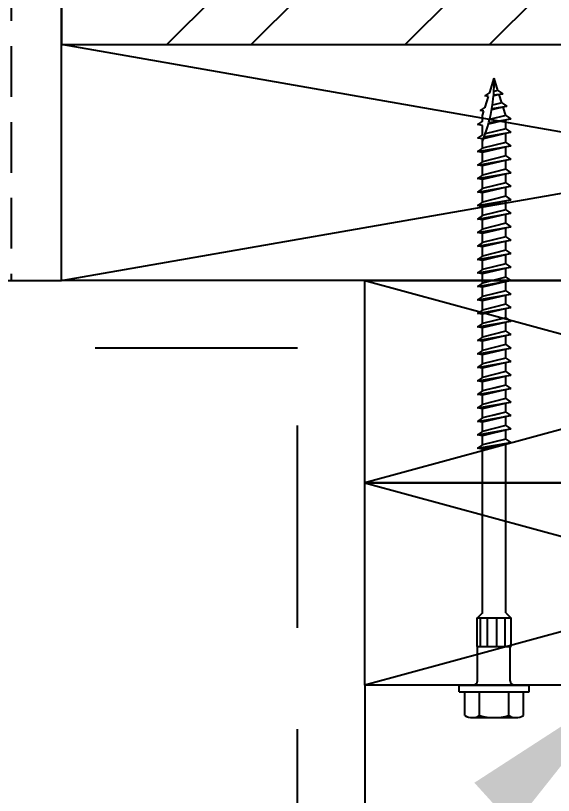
# Model space of a CAD drawing. Header units: inches. Extents: x -2661 to 42767, y -1222 to 9099.
# Drawn here: x -1294.34 to -1290.36, y 2819.01 to 2824.79 of the extents above; entities that cross this region are included whole.
import ezdxf
from ezdxf import colors
from ezdxf.entities.mleader import LeaderData, LeaderLine
from ezdxf.math import Vec2, Vec3

# ---------------------------------------------------------------- set-up
doc = ezdxf.new("R2010")
doc.units = ezdxf.units.IN
doc.header["$LTSCALE"] = 12
doc.header["$MEASUREMENT"] = 0
doc.linetypes.add('HIDDEN2', pattern=[0.1875, 0.125, -0.0625])
doc.layers.get('0').update_dxf_attribs({"linetype": 'CONTINUOUS'})
for name, color, linetype in [('S-ANNO-NOTE', 4, 'CONTINUOUS'), ('S-ARCH-FINISHES', 1, 'HIDDEN2'), ('S-FASTENERS', 2, 'CONTINUOUS'), ('S-SIMPSON', 2, 'CONTINUOUS'), ('S-STEEL', 4, 'CONTINUOUS'), ('S-WOOD', 3, 'CONTINUOUS')]:
    doc.layers.add(name, color=color, linetype=linetype)
doc.layers.add('S-HATCH1', color=1, linetype='CONTINUOUS', transparency=0.5)
doc.styles.add('Arial', font='arial.ttf', dxfattribs={"width": 0.85})

# ---------------------------------------------------------------- blocks, each defined once
blk = doc.blocks.new('W10x54')
at = {"layer": 'S-HATCH1'}
h = blk.add_hatch(dxfattribs=at)
h.set_pattern_fill('STEEL', color=256, scale=10, style=0)
h.set_pattern_definition([(45, (-76.649, -518.546), (-0.8838835, 0.8838835), []), (45, (-76.649, -517.921), (-0.8838835, 0.8838835), [])])
edge = h.paths.add_edge_path()
edge.add_line((5, -5.0625), (5, -4.4375))
edge.add_line((5, -4.4375), (0.875, -4.4375))
edge.add_arc((0.875, -3.75), 0.6875, 180, 270, ccw=False)
edge.add_line((0.1875, -3.75), (0.1875, 3.75))
edge.add_arc((0.875, 3.75), 0.6875, 90, 180, ccw=False)
edge.add_line((0.875, 4.4375), (5, 4.4375))
edge.add_line((5, 4.4375), (5, 5.0625))
edge.add_line((5, 5.0625), (-5, 5.0625))
edge.add_line((-5, 5.0625), (-5, 4.4375))
edge.add_line((-5, 4.4375), (-0.875, 4.4375))
edge.add_arc((-0.875, 3.75), 0.6875, 0, 90, ccw=False)
edge.add_line((-0.1875, 3.75), (-0.1875, -3.75))
edge.add_arc((-0.875, -3.75), 0.6875, -90, 0, ccw=False)
edge.add_line((-0.875, -4.4375), (-5, -4.4375))
edge.add_line((-5, -4.4375), (-5, -5.0625))
edge.add_line((-5, -5.0625), (5, -5.0625))
at = {"layer": 'S-STEEL'}
blk.add_lwpolyline([(5, -5.0625), (5, -4.4375), (0.875, -4.4375, -0.414214), (0.1875, -3.75), (0.1875, 3.75, -0.414214), (0.875, 4.4375), (5, 4.4375), (5, 5.0625), (-5, 5.0625), (-5, 4.4375), (-0.875, 4.4375, -0.414214), (-0.1875, 3.75), (-0.1875, -3.75, -0.414214), (-0.875, -4.4375), (-5, -4.4375), (-5, -5.0625)], format="xyb", close=True, dxfattribs=at)
blk = doc.blocks.new('*U1291')
at = {"layer": 'S-WOOD'}
h = blk.add_hatch(dxfattribs=at)
h.set_pattern_fill('ANSI33', color=1, scale=3, angle=45, style=0)
h.set_pattern_definition([(90, (0.25, -8.375), (-0.75, 1e-16), []), (90, (0.625, -8), (-0.75, 1e-16), [0.375, -0.1875])])
h.paths.add_polyline_path([(1.75, -11.875), (0, -11.875), (0, 0), (1.75, 0)])
at = {"color": 4}
blk.add_lwpolyline([(0, 0), (1.75, 0), (1.75, -11.875), (0, -11.875)], close=True, dxfattribs=at)
blk.add_lwpolyline([(1.75, -11.875), (0, -11.875), (0, 0), (1.75, 0)], close=True)
blk = doc.blocks.new('*U1284')
blk.add_lwpolyline([(1.5, -5.5), (0, -5.5), (0, 0), (1.5, 0)], close=True)
at = {"layer": 'S-WOOD', "color": 2}
for p, q in [((1.5, -5.5), (0, 0)), ((1.5, 0), (0, -5.5))]:
    blk.add_line(p, q, dxfattribs=at)
blk = doc.blocks.new('SDS.25X4.5-f')
at = {"layer": 'S-SIMPSON'}
for p, q in [((0.1624, 0.24), (-0.1624, 0.24)), ((-0.2165, 0.2244), (-0.2165, 0.05)), ((-0.1083, 0.2244), (-0.1083, 0.05)), ((0.1083, 0.2244), (0.1083, 0.05)), ((0.2165, 0.2244), (0.2165, 0.05)), ((0.26, 0.05), (-0.26, 0.05)), ((-0.26, 0.05), (-0.26, 0)), ((0.26, 0), (-0.26, 0)), ((0.26, 0.05), (0.26, 0)), ((-0.1259, -0.286), (-0.1259, -0.5)), ((0.1259, -0.286), (-0.1259, -0.286)), ((-0.0823, -0.286), (-0.0823, -0.5)), ((-0.0192, -0.286), (-0.0192, -0.5)), ((0.0494, -0.286), (0.0494, -0.5)), ((0.1018, -0.286), (0.1018, -0.5)), ((0.1259, -0.286), (0.1259, -0.5)), ((0.1276, -0.5), (-0.1242, -0.5)), ((-0.087, -0.536), (-0.123, -0.5)), ((0.123, -0.5), (0.087, -0.536)), ((-0.087, -0.536), (-0.087, -1.7912)), ((-0.087, -0.5749), (-0.087, -1.7912)), ((0.087, -0.5316), (0.087, -1.75)), ((0.087, -0.5316), (0.087, -1.75)), ((-0.087, -1.7249), (-0.087, -1.7912)), ((-0.087, -1.7249), (-0.087, -1.7912)), ((-0.087, -1.7249), (-0.087, -1.7912)), ((0.087, -1.6816), (0.087, -1.75)), ((0.087, -1.6816), (0.087, -1.75))]:
    blk.add_line(p, q, dxfattribs=at)
at = {"layer": 'S-SIMPSON', "color": 1}
for p, q in [((-0.123, -1.7997), (0.087, -1.75)), ((-0.123, -1.7997), (0.087, -1.75)), ((-0.123, -1.7997), (0.087, -1.75)), ((0.123, -1.7563), (-0.123, -1.7997)), ((0.123, -1.7563), (-0.123, -1.7997)), ((0.123, -1.7563), (-0.123, -1.7997)), ((-0.087, -1.8249), (0.087, -1.7816)), ((-0.087, -1.8249), (0.087, -1.7816)), ((-0.087, -1.8249), (0.087, -1.7816)), ((0.087, -1.75), (0.123, -1.7563)), ((0.087, -1.75), (0.123, -1.7563)), ((0.087, -1.75), (0.123, -1.7563)), ((0.087, -1.7816), (0.123, -1.7563)), ((0.087, -1.7816), (0.123, -1.7563)), ((0.087, -1.7816), (0.123, -1.7563)), ((0.087, -1.7816), (0.087, -1.85)), ((0.087, -1.7816), (0.087, -1.85)), ((0.087, -1.7816), (0.087, -1.85)), ((0.087, -1.7816), (0.087, -1.85)), ((0.087, -1.7816), (0.087, -1.85)), ((0.087, -1.7816), (0.087, -1.85)), ((-0.087, -1.8249), (-0.123, -1.7997)), ((-0.087, -1.8249), (-0.123, -1.7997)), ((-0.087, -1.8249), (-0.123, -1.7997)), ((-0.123, -1.8997), (0.087, -1.85)), ((-0.123, -1.8997), (0.087, -1.85)), ((-0.123, -1.8997), (0.087, -1.85)), ((-0.123, -1.8997), (0.087, -1.85)), ((-0.087, -1.8249), (-0.087, -1.8912)), ((-0.087, -1.8249), (-0.087, -1.8912)), ((-0.087, -1.8249), (-0.087, -1.8912)), ((-0.087, -1.8249), (-0.087, -1.8912)), ((-0.087, -1.8249), (-0.087, -1.8912)), ((-0.087, -1.8249), (-0.087, -1.8912)), ((0.087, -1.85), (0.123, -1.8563)), ((0.087, -1.85), (0.123, -1.8563)), ((0.087, -1.85), (0.123, -1.8563)), ((0.087, -1.85), (0.123, -1.8563)), ((0.123, -1.8563), (-0.123, -1.8997)), ((0.123, -1.8563), (-0.123, -1.8997)), ((0.123, -1.8563), (-0.123, -1.8997)), ((0.123, -1.8563), (-0.123, -1.8997)), ((-0.087, -1.9249), (-0.123, -1.8997)), ((-0.087, -1.9249), (-0.123, -1.8997)), ((-0.087, -1.9249), (-0.123, -1.8997)), ((-0.087, -1.9249), (-0.123, -1.8997)), ((-0.087, -1.9249), (-0.123, -1.8997)), ((-0.087, -1.9249), (0.087, -1.8816)), ((-0.087, -1.9249), (0.087, -1.8816)), ((-0.087, -1.9249), (0.087, -1.8816)), ((-0.087, -1.9249), (0.087, -1.8816)), ((-0.087, -1.9249), (0, -1.9032)), ((0.087, -1.8816), (0.123, -1.8563)), ((0.087, -1.8816), (0.123, -1.8563)), ((0.087, -1.8816), (0.123, -1.8563)), ((0.087, -1.8816), (0.123, -1.8563)), ((0.087, -1.8816), (0.087, -1.95)), ((0.087, -1.8816), (0.087, -1.95)), ((0.087, -1.8816), (0.087, -1.95)), ((0.087, -1.8816), (0.087, -1.95)), ((0.087, -1.8816), (0.087, -1.95)), ((0.087, -1.8816), (0.087, -1.95)), ((0.087, -1.8816), (0.087, -1.95)), ((0.087, -1.8816), (0.087, -1.95)), ((0.087, -1.8816), (0.087, -1.95)), ((0.087, -1.8816), (0.087, -1.95)), ((-0.123, -1.9997), (0.087, -1.95)), ((-0.123, -1.9997), (0.087, -1.95)), ((-0.123, -1.9997), (0.087, -1.95)), ((-0.123, -1.9997), (0.087, -1.95)), ((-0.123, -1.9997), (0.087, -1.95)), ((-0.123, -1.9997), (0.087, -1.95)), ((-0.123, -1.9997), (0.087, -1.95)), ((-0.123, -1.9997), (0.087, -1.95)), ((0.123, -1.9563), (-0.123, -1.9997)), ((0.123, -1.9563), (-0.123, -1.9997)), ((0.123, -1.9563), (-0.123, -1.9997)), ((0.123, -1.9563), (-0.123, -1.9997)), ((0.123, -1.9563), (-0.123, -1.9997)), ((0.123, -1.9563), (-0.123, -1.9997)), ((0.123, -1.9563), (-0.123, -1.9997)), ((0.123, -1.9563), (-0.123, -1.9997)), ((0.123, -1.9563), (-0.123, -1.9997)), ((-0.087, -1.9249), (-0.087, -1.9912)), ((-0.087, -1.9249), (-0.087, -1.9912)), ((-0.087, -1.9249), (-0.087, -1.9912)), ((-0.087, -1.9249), (-0.087, -1.9912)), ((-0.087, -1.9249), (-0.087, -1.9912)), ((-0.087, -1.9249), (-0.087, -1.9912)), ((-0.087, -1.9249), (-0.087, -1.9912)), ((-0.087, -1.9249), (-0.087, -1.9912)), ((-0.087, -1.9249), (-0.087, -1.9912)), ((-0.087, -1.9249), (-0.087, -1.9912)), ((-0.087, -1.9249), (-0.087, -1.9912)), ((-0.087, -1.9249), (-0.087, -1.9912)), ((-0.087, -1.9912), (0.087, -1.95)), ((0.087, -1.95), (0.123, -1.9563)), ((0.087, -1.95), (0.123, -1.9563)), ((0.087, -1.95), (0.123, -1.9563)), ((0.087, -1.95), (0.123, -1.9563)), ((0.087, -1.95), (0.123, -1.9563)), ((0.087, -1.95), (0.123, -1.9563)), ((0.087, -1.95), (0.123, -1.9563)), ((0.087, -1.95), (0.123, -1.9563)), ((0.087, -1.95), (0.123, -1.9563)), ((0.087, -1.9816), (0.123, -1.9563)), ((0.087, -1.9816), (0.123, -1.9563)), ((0.087, -1.9816), (0.123, -1.9563)), ((0.087, -1.9816), (0.123, -1.9563)), ((0.087, -1.9816), (0.123, -1.9563)), ((0.087, -1.9816), (0.123, -1.9563)), ((0.087, -1.9816), (0.123, -1.9563)), ((0.087, -1.9816), (0.123, -1.9563)), ((0.087, -1.9816), (0.123, -1.9563)), ((-0.087, -2.0249), (-0.123, -1.9997)), ((-0.087, -2.0249), (-0.123, -1.9997)), ((-0.087, -2.0249), (-0.123, -1.9997)), ((-0.087, -2.0249), (-0.123, -1.9997)), ((-0.087, -2.0249), (-0.123, -1.9997)), ((-0.087, -2.0249), (-0.123, -1.9997)), ((-0.087, -2.0249), (-0.123, -1.9997)), ((-0.087, -2.0249), (-0.123, -1.9997)), ((-0.087, -2.0249), (-0.123, -1.9997)), ((-0.087, -2.0249), (-0.123, -1.9997)), ((-0.087, -2.0249), (-0.123, -1.9997)), ((-0.087, -2.0249), (-0.123, -1.9997)), ((-0.087, -2.0249), (-0.123, -1.9997)), ((-0.087, -2.0249), (0.087, -1.9816)), ((-0.087, -2.0249), (0.087, -1.9816)), ((-0.087, -2.0249), (0.087, -1.9816)), ((-0.087, -2.0249), (0.087, -1.9816)), ((-0.087, -2.0249), (0.087, -1.9816)), ((-0.087, -2.0249), (0.087, -1.9816)), ((-0.087, -2.0249), (0.087, -1.9816)), ((-0.087, -2.0249), (0.087, -1.9816)), ((-0.087, -2.0249), (0.087, -1.9816)), ((-0.087, -2.0249), (0.013, -2)), ((-0.087, -2.0249), (0.013, -2)), ((-0.087, -2.0249), (0.013, -2)), ((-0.087, -2.0249), (0, -2.0032)), ((0.087, -1.9816), (0.087, -2.05)), ((0.087, -1.9816), (0.087, -2.05)), ((0.087, -1.9816), (0.087, -2.05)), ((0.087, -1.9816), (0.087, -2.05)), ((0.087, -1.9816), (0.087, -2.05)), ((0.087, -1.9816), (0.087, -2.05)), ((0.087, -1.9816), (0.087, -2.05)), ((0.087, -1.9816), (0.087, -2.05)), ((0.087, -1.9816), (0.087, -2.05)), ((0.087, -1.9816), (0.087, -2.05)), ((0.087, -1.9816), (0.087, -2.05)), ((0.087, -1.9816), (0.087, -2.05)), ((0.087, -1.9816), (0.087, -2.05)), ((-0.123, -2.0997), (0.087, -2.05)), ((-0.123, -2.0997), (0.087, -2.05)), ((-0.123, -2.0997), (0.087, -2.05)), ((-0.123, -2.0997), (0.087, -2.05)), ((-0.123, -2.0997), (0.087, -2.05)), ((-0.123, -2.0997), (0.087, -2.05)), ((-0.123, -2.0997), (0.087, -2.05)), ((-0.123, -2.0997), (0.087, -2.05)), ((-0.123, -2.0997), (0.087, -2.05)), ((0.123, -2.0563), (-0.123, -2.0997)), ((0.123, -2.0563), (-0.123, -2.0997)), ((0.123, -2.0563), (-0.123, -2.0997)), ((0.123, -2.0563), (-0.123, -2.0997)), ((0.123, -2.0563), (-0.123, -2.0997)), ((0.123, -2.0563), (-0.123, -2.0997)), ((0.123, -2.0563), (-0.123, -2.0997)), ((0.123, -2.0563), (-0.123, -2.0997)), ((0.123, -2.0563), (-0.123, -2.0997)), ((-0.087, -2.0249), (-0.087, -2.0912)), ((-0.087, -2.0249), (-0.087, -2.0912)), ((-0.087, -2.0249), (-0.087, -2.0912)), ((-0.087, -2.0249), (-0.087, -2.0912)), ((-0.087, -2.0249), (-0.087, -2.0912)), ((-0.087, -2.0249), (-0.087, -2.0912)), ((-0.087, -2.0249), (-0.087, -2.0912)), ((-0.087, -2.0249), (-0.087, -2.0912)), ((-0.087, -2.0249), (-0.087, -2.0912)), ((-0.087, -2.0249), (-0.087, -2.0912)), ((-0.087, -2.0249), (-0.087, -2.0912)), ((0.087, -2.05), (0.123, -2.0563)), ((0.087, -2.05), (0.123, -2.0563)), ((0.087, -2.05), (0.123, -2.0563)), ((0.087, -2.05), (0.123, -2.0563)), ((0.087, -2.05), (0.123, -2.0563)), ((0.087, -2.05), (0.123, -2.0563)), ((0.087, -2.05), (0.123, -2.0563)), ((0.087, -2.05), (0.123, -2.0563)), ((0.087, -2.05), (0.123, -2.0563)), ((0.087, -2.0816), (0.123, -2.0563)), ((0.087, -2.0816), (0.123, -2.0563)), ((0.087, -2.0816), (0.123, -2.0563)), ((0.087, -2.0816), (0.123, -2.0563)), ((0.087, -2.0816), (0.123, -2.0563)), ((0.087, -2.0816), (0.123, -2.0563)), ((0.087, -2.0816), (0.123, -2.0563)), ((0.087, -2.0816), (0.123, -2.0563)), ((0.087, -2.0816), (0.123, -2.0563)), ((-0.087, -2.1249), (-0.123, -2.0997)), ((-0.087, -2.1249), (-0.123, -2.0997)), ((-0.087, -2.1249), (-0.123, -2.0997)), ((-0.087, -2.1249), (-0.123, -2.0997)), ((-0.087, -2.1249), (-0.123, -2.0997)), ((-0.087, -2.1249), (-0.123, -2.0997)), ((-0.087, -2.1249), (-0.123, -2.0997)), ((-0.087, -2.1249), (-0.123, -2.0997)), ((-0.087, -2.1249), (-0.123, -2.0997)), ((-0.087, -2.1249), (0.087, -2.0816)), ((-0.087, -2.1249), (0.087, -2.0816)), ((-0.087, -2.1249), (0.087, -2.0816)), ((-0.087, -2.1249), (0.087, -2.0816)), ((-0.087, -2.1249), (0.087, -2.0816)), ((-0.087, -2.1249), (0.087, -2.0816)), ((-0.087, -2.1249), (0.087, -2.0816)), ((-0.087, -2.1249), (0.087, -2.0816)), ((-0.087, -2.1249), (0.087, -2.0816)), ((-0.087, -2.1249), (-0.087, -2.1912)), ((-0.087, -2.1249), (-0.087, -2.1912)), ((-0.087, -2.1249), (-0.087, -2.1912)), ((-0.087, -2.1249), (-0.087, -2.1912)), ((-0.087, -2.1249), (-0.087, -2.1912)), ((-0.087, -2.1249), (-0.087, -2.1912)), ((-0.087, -2.1249), (-0.087, -2.1912)), ((-0.087, -2.1249), (-0.087, -2.1912)), ((-0.087, -2.1249), (-0.087, -2.1912)), ((-0.087, -2.1249), (-0.087, -2.1912)), ((-0.087, -2.1249), (-0.087, -2.1912)), ((0.087, -2.0816), (0.087, -2.15)), ((0.087, -2.0816), (0.087, -2.15)), ((0.087, -2.0816), (0.087, -2.15)), ((0.087, -2.0816), (0.087, -2.15)), ((0.087, -2.0816), (0.087, -2.15)), ((0.087, -2.0816), (0.087, -2.15)), ((0.087, -2.0816), (0.087, -2.15)), ((0.087, -2.0816), (0.087, -2.15)), ((0.087, -2.0816), (0.087, -2.15)), ((0.087, -2.0816), (0.087, -2.15)), ((0.087, -2.0816), (0.087, -2.15)), ((-0.123, -2.1997), (0.087, -2.15)), ((-0.123, -2.1997), (0.087, -2.15)), ((-0.123, -2.1997), (0.087, -2.15)), ((-0.123, -2.1997), (0.087, -2.15)), ((-0.123, -2.1997), (0.087, -2.15)), ((-0.123, -2.1997), (0.087, -2.15)), ((-0.123, -2.1997), (0.087, -2.15)), ((-0.123, -2.1997), (0.087, -2.15)), ((-0.123, -2.1997), (0.087, -2.15)), ((-0.123, -2.1997), (0.087, -2.15)), ((-0.123, -2.1997), (0.087, -2.15)), ((0.123, -2.1563), (-0.123, -2.1997)), ((0.123, -2.1563), (-0.123, -2.1997)), ((0.123, -2.1563), (-0.123, -2.1997)), ((0.123, -2.1563), (-0.123, -2.1997)), ((0.123, -2.1563), (-0.123, -2.1997)), ((0.123, -2.1563), (-0.123, -2.1997)), ((0.123, -2.1563), (-0.123, -2.1997)), ((0.123, -2.1563), (-0.123, -2.1997)), ((0.123, -2.1563), (-0.123, -2.1997)), ((0.123, -2.1563), (-0.123, -2.1997)), ((0.123, -2.1563), (-0.123, -2.1997)), ((-0.087, -2.2249), (0.087, -2.1816)), ((-0.087, -2.2249), (0.087, -2.1816)), ((-0.087, -2.2249), (0.087, -2.1816)), ((-0.087, -2.2249), (0.087, -2.1816)), ((-0.087, -2.2249), (0.087, -2.1816)), ((-0.087, -2.2249), (0.087, -2.1816)), ((-0.087, -2.2249), (0.087, -2.1816)), ((-0.087, -2.2249), (0.087, -2.1816)), ((-0.087, -2.2249), (0.087, -2.1816)), ((-0.087, -2.2249), (0.087, -2.1816)), ((-0.087, -2.2249), (0.087, -2.1816)), ((0.087, -2.15), (0.123, -2.1563)), ((0.087, -2.15), (0.123, -2.1563)), ((0.087, -2.15), (0.123, -2.1563)), ((0.087, -2.15), (0.123, -2.1563)), ((0.087, -2.15), (0.123, -2.1563)), ((0.087, -2.15), (0.123, -2.1563)), ((0.087, -2.15), (0.123, -2.1563)), ((0.087, -2.15), (0.123, -2.1563)), ((0.087, -2.15), (0.123, -2.1563)), ((0.087, -2.15), (0.123, -2.1563)), ((0.087, -2.15), (0.123, -2.1563)), ((0.087, -2.1816), (0.123, -2.1563)), ((0.087, -2.1816), (0.123, -2.1563)), ((0.087, -2.1816), (0.123, -2.1563)), ((0.087, -2.1816), (0.123, -2.1563)), ((0.087, -2.1816), (0.123, -2.1563)), ((0.087, -2.1816), (0.123, -2.1563)), ((0.087, -2.1816), (0.123, -2.1563)), ((0.087, -2.1816), (0.123, -2.1563)), ((0.087, -2.1816), (0.123, -2.1563)), ((0.087, -2.1816), (0.123, -2.1563)), ((0.087, -2.1816), (0.123, -2.1563)), ((0.087, -2.1816), (0.087, -2.25)), ((0.087, -2.1816), (0.087, -2.25)), ((0.087, -2.1816), (0.087, -2.25)), ((0.087, -2.1816), (0.087, -2.25)), ((0.087, -2.1816), (0.087, -2.25)), ((0.087, -2.1816), (0.087, -2.25)), ((0.087, -2.1816), (0.087, -2.25)), ((0.087, -2.1816), (0.087, -2.25)), ((-0.087, -2.2249), (-0.123, -2.1997)), ((-0.087, -2.2249), (-0.123, -2.1997)), ((-0.087, -2.2249), (-0.123, -2.1997)), ((-0.087, -2.2249), (-0.123, -2.1997)), ((-0.087, -2.2249), (-0.123, -2.1997)), ((-0.087, -2.2249), (-0.123, -2.1997)), ((-0.087, -2.2249), (-0.123, -2.1997)), ((-0.087, -2.2249), (-0.123, -2.1997)), ((-0.087, -2.2249), (-0.123, -2.1997)), ((-0.087, -2.2249), (-0.123, -2.1997)), ((-0.087, -2.2249), (-0.123, -2.1997)), ((-0.087, -2.2249), (-0.123, -2.1997)), ((-0.087, -2.2249), (-0.123, -2.1997)), ((-0.123, -2.2997), (0.087, -2.25)), ((-0.123, -2.2997), (0.087, -2.25)), ((-0.123, -2.2997), (0.087, -2.25)), ((-0.123, -2.2997), (0.087, -2.25)), ((-0.123, -2.2997), (0.087, -2.25)), ((-0.123, -2.2997), (0.087, -2.25)), ((-0.123, -2.2997), (0.087, -2.25)), ((-0.123, -2.2997), (0.087, -2.25)), ((-0.087, -2.2249), (0, -2.2032)), ((-0.087, -2.2249), (0, -2.2032)), ((-0.087, -2.2249), (-0.087, -2.2912)), ((-0.087, -2.2249), (-0.087, -2.2912)), ((-0.087, -2.2249), (-0.087, -2.2912)), ((-0.087, -2.2249), (-0.087, -2.2912)), ((-0.087, -2.2249), (-0.087, -2.2912)), ((-0.087, -2.2249), (-0.087, -2.2912)), ((-0.087, -2.2249), (-0.087, -2.2912)), ((-0.087, -2.2249), (-0.087, -2.2912)), ((-0.087, -2.2249), (-0.087, -2.2912)), ((-0.087, -2.2249), (-0.087, -2.2912)), ((-0.087, -2.2912), (0.087, -2.25)), ((0.087, -2.25), (0.123, -2.2563)), ((0.087, -2.25), (0.123, -2.2563)), ((0.087, -2.25), (0.123, -2.2563)), ((0.087, -2.25), (0.123, -2.2563)), ((0.087, -2.25), (0.123, -2.2563)), ((0.087, -2.25), (0.123, -2.2563)), ((0.087, -2.25), (0.123, -2.2563)), ((0.087, -2.25), (0.123, -2.2563)), ((0.087, -2.25), (0.123, -2.2563)), ((0.123, -2.2563), (-0.123, -2.2997)), ((0.123, -2.2563), (-0.123, -2.2997)), ((0.123, -2.2563), (-0.123, -2.2997)), ((0.123, -2.2563), (-0.123, -2.2997)), ((0.123, -2.2563), (-0.123, -2.2997)), ((0.123, -2.2563), (-0.123, -2.2997)), ((0.123, -2.2563), (-0.123, -2.2997)), ((0.123, -2.2563), (-0.123, -2.2997)), ((0.123, -2.2563), (-0.123, -2.2997)), ((-0.087, -2.3249), (-0.123, -2.2997)), ((-0.087, -2.3249), (-0.123, -2.2997)), ((-0.087, -2.3249), (-0.123, -2.2997)), ((-0.087, -2.3249), (-0.123, -2.2997)), ((-0.087, -2.3249), (-0.123, -2.2997)), ((-0.087, -2.3249), (-0.123, -2.2997)), ((-0.087, -2.3249), (-0.123, -2.2997)), ((-0.087, -2.3249), (-0.123, -2.2997)), ((-0.087, -2.3249), (-0.123, -2.2997)), ((-0.087, -2.3249), (-0.123, -2.2997)), ((-0.087, -2.3249), (0.087, -2.2816)), ((-0.087, -2.3249), (0.087, -2.2816)), ((-0.087, -2.3249), (0.087, -2.2816)), ((-0.087, -2.3249), (0.087, -2.2816)), ((-0.087, -2.3249), (0.087, -2.2816)), ((-0.087, -2.3249), (0.087, -2.2816)), ((-0.087, -2.3249), (0.087, -2.2816)), ((-0.087, -2.3249), (0.087, -2.2816)), ((-0.087, -2.3249), (0.087, -2.2816)), ((-0.087, -2.3249), (0, -2.3032)), ((0.087, -2.2816), (0.123, -2.2563)), ((0.087, -2.2816), (0.123, -2.2563)), ((0.087, -2.2816), (0.123, -2.2563)), ((0.087, -2.2816), (0.123, -2.2563)), ((0.087, -2.2816), (0.123, -2.2563)), ((0.087, -2.2816), (0.123, -2.2563)), ((0.087, -2.2816), (0.123, -2.2563)), ((0.087, -2.2816), (0.123, -2.2563)), ((0.087, -2.2816), (0.123, -2.2563)), ((0.087, -2.2816), (0.087, -2.35)), ((0.087, -2.2816), (0.087, -2.35)), ((0.087, -2.2816), (0.087, -2.35)), ((0.087, -2.2816), (0.087, -2.35)), ((0.087, -2.2816), (0.087, -2.35)), ((0.087, -2.2816), (0.087, -2.35)), ((0.087, -2.2816), (0.087, -2.35)), ((0.087, -2.2816), (0.087, -2.35)), ((0.087, -2.2816), (0.087, -2.35)), ((-0.123, -2.3997), (0.087, -2.35)), ((-0.123, -2.3997), (0.087, -2.35)), ((-0.123, -2.3997), (0.087, -2.35)), ((-0.123, -2.3997), (0.087, -2.35)), ((-0.123, -2.3997), (0.087, -2.35)), ((-0.123, -2.3997), (0.087, -2.35)), ((0.123, -2.3563), (-0.123, -2.3997)), ((0.123, -2.3563), (-0.123, -2.3997)), ((0.123, -2.3563), (-0.123, -2.3997)), ((0.123, -2.3563), (-0.123, -2.3997)), ((0.123, -2.3563), (-0.123, -2.3997)), ((0.123, -2.3563), (-0.123, -2.3997)), ((-0.087, -2.3249), (-0.087, -2.3912)), ((-0.087, -2.3249), (-0.087, -2.3912)), ((-0.087, -2.3249), (-0.087, -2.3912)), ((-0.087, -2.3249), (-0.087, -2.3912)), ((-0.087, -2.3249), (-0.087, -2.3912)), ((-0.087, -2.3249), (-0.087, -2.3912)), ((-0.087, -2.3249), (-0.087, -2.3912)), ((-0.087, -2.3249), (-0.087, -2.3912)), ((0.087, -2.35), (0.123, -2.3563)), ((0.087, -2.35), (0.123, -2.3563)), ((0.087, -2.35), (0.123, -2.3563)), ((0.087, -2.35), (0.123, -2.3563)), ((0.087, -2.35), (0.123, -2.3563)), ((0.087, -2.35), (0.123, -2.3563)), ((0.087, -2.3816), (0.123, -2.3563)), ((0.087, -2.3816), (0.123, -2.3563)), ((0.087, -2.3816), (0.123, -2.3563)), ((0.087, -2.3816), (0.123, -2.3563)), ((0.087, -2.3816), (0.123, -2.3563)), ((0.087, -2.3816), (0.123, -2.3563)), ((-0.087, -2.4249), (-0.123, -2.3997)), ((-0.087, -2.4249), (-0.123, -2.3997)), ((-0.087, -2.4249), (-0.123, -2.3997)), ((-0.087, -2.4249), (-0.123, -2.3997)), ((-0.087, -2.4249), (-0.123, -2.3997)), ((-0.087, -2.4249), (-0.123, -2.3997)), ((-0.087, -2.4249), (0.087, -2.3816)), ((-0.087, -2.4249), (0.087, -2.3816)), ((-0.087, -2.4249), (0.087, -2.3816)), ((-0.087, -2.4249), (0.087, -2.3816)), ((-0.087, -2.4249), (0.087, -2.3816)), ((-0.087, -2.4249), (0.087, -2.3816)), ((-0.087, -2.4249), (-0.087, -2.4912)), ((-0.087, -2.4249), (-0.087, -2.4912)), ((-0.087, -2.4249), (-0.087, -2.4912)), ((-0.087, -2.4249), (-0.087, -2.4912)), ((-0.087, -2.4249), (-0.087, -2.4912)), ((-0.087, -2.4249), (-0.087, -2.4912)), ((-0.087, -2.4249), (-0.087, -2.4912)), ((0.087, -2.3816), (0.087, -2.45)), ((0.087, -2.3816), (0.087, -2.45)), ((0.087, -2.3816), (0.087, -2.45)), ((0.087, -2.3816), (0.087, -2.45)), ((0.087, -2.3816), (0.087, -2.45)), ((0.087, -2.3816), (0.087, -2.45)), ((0.087, -2.3816), (0.087, -2.45)), ((-0.123, -2.4997), (0.087, -2.45)), ((-0.123, -2.4997), (0.087, -2.45)), ((-0.123, -2.4997), (0.087, -2.45)), ((-0.123, -2.4997), (0.087, -2.45)), ((-0.123, -2.4997), (0.087, -2.45)), ((-0.123, -2.4997), (0.087, -2.45)), ((-0.123, -2.4997), (0.087, -2.45)), ((0.123, -2.4563), (-0.123, -2.4997)), ((0.123, -2.4563), (-0.123, -2.4997)), ((0.123, -2.4563), (-0.123, -2.4997)), ((0.123, -2.4563), (-0.123, -2.4997)), ((0.123, -2.4563), (-0.123, -2.4997)), ((0.123, -2.4563), (-0.123, -2.4997)), ((0.123, -2.4563), (-0.123, -2.4997)), ((-0.087, -2.5249), (0.087, -2.4816)), ((-0.087, -2.5249), (0.087, -2.4816)), ((-0.087, -2.5249), (0.087, -2.4816)), ((-0.087, -2.5249), (0.087, -2.4816)), ((-0.087, -2.5249), (0.087, -2.4816)), ((-0.087, -2.5249), (0.087, -2.4816)), ((-0.087, -2.5249), (0.087, -2.4816)), ((0.087, -2.45), (0.123, -2.4563)), ((0.087, -2.45), (0.123, -2.4563)), ((0.087, -2.45), (0.123, -2.4563)), ((0.087, -2.45), (0.123, -2.4563)), ((0.087, -2.45), (0.123, -2.4563)), ((0.087, -2.45), (0.123, -2.4563)), ((0.087, -2.45), (0.123, -2.4563)), ((0.087, -2.4816), (0.123, -2.4563)), ((0.087, -2.4816), (0.123, -2.4563)), ((0.087, -2.4816), (0.123, -2.4563)), ((0.087, -2.4816), (0.123, -2.4563)), ((0.087, -2.4816), (0.123, -2.4563)), ((0.087, -2.4816), (0.123, -2.4563)), ((0.087, -2.4816), (0.123, -2.4563)), ((0.087, -2.4816), (0.087, -2.55)), ((0.087, -2.4816), (0.087, -2.55)), ((0.087, -2.4816), (0.087, -2.55)), ((0.087, -2.4816), (0.087, -2.55)), ((0.087, -2.4816), (0.087, -2.55)), ((0.087, -2.4816), (0.087, -2.55)), ((0.087, -2.4816), (0.087, -2.55)), ((0.087, -2.4816), (0.087, -2.55)), ((0.087, -2.4816), (0.087, -2.55)), ((0.087, -2.4816), (0.087, -2.55)), ((0.087, -2.4816), (0.087, -2.55)), ((0.087, -2.4816), (0.087, -2.55)), ((0.087, -2.4816), (0.087, -2.55)), ((0.087, -2.4816), (0.087, -2.55)), ((-0.087, -2.5249), (-0.123, -2.4997)), ((-0.087, -2.5249), (-0.123, -2.4997)), ((-0.087, -2.5249), (-0.123, -2.4997)), ((-0.087, -2.5249), (-0.123, -2.4997)), ((-0.087, -2.5249), (-0.123, -2.4997)), ((-0.087, -2.5249), (-0.123, -2.4997)), ((-0.087, -2.5249), (-0.123, -2.4997)), ((-0.087, -2.5249), (-0.123, -2.4997)), ((-0.087, -2.5249), (0, -2.5032)), ((-0.087, -2.5249), (-0.087, -2.5912)), ((-0.087, -2.5249), (-0.087, -2.5912)), ((-0.087, -2.5249), (-0.087, -2.5912)), ((-0.087, -2.5249), (-0.087, -2.5912)), ((-0.087, -2.5249), (-0.087, -2.5912)), ((-0.087, -2.5249), (-0.087, -2.5912)), ((-0.087, -2.5249), (-0.087, -2.5912)), ((-0.087, -2.5249), (-0.087, -2.5912)), ((-0.123, -2.5997), (0.087, -2.55)), ((-0.123, -2.5997), (0.087, -2.55)), ((-0.123, -2.5997), (0.087, -2.55)), ((-0.123, -2.5997), (0.087, -2.55)), ((-0.123, -2.5997), (0.087, -2.55)), ((-0.123, -2.5997), (0.087, -2.55)), ((0.123, -2.5563), (-0.123, -2.5997)), ((0.123, -2.5563), (-0.123, -2.5997)), ((0.123, -2.5563), (-0.123, -2.5997)), ((0.123, -2.5563), (-0.123, -2.5997)), ((0.123, -2.5563), (-0.123, -2.5997)), ((0.123, -2.5563), (-0.123, -2.5997)), ((-0.087, -2.6249), (-0.123, -2.5997)), ((-0.087, -2.6249), (-0.123, -2.5997)), ((-0.087, -2.6249), (-0.123, -2.5997)), ((-0.087, -2.6249), (-0.123, -2.5997)), ((-0.087, -2.6249), (-0.123, -2.5997)), ((-0.087, -2.6249), (-0.123, -2.5997)), ((-0.087, -2.6249), (-0.123, -2.5997)), ((-0.087, -2.6249), (0.087, -2.5816)), ((-0.087, -2.6249), (0.087, -2.5816)), ((-0.087, -2.6249), (0.087, -2.5816)), ((-0.087, -2.6249), (0.087, -2.5816)), ((-0.087, -2.6249), (0.087, -2.5816)), ((-0.087, -2.6249), (0.087, -2.5816)), ((0.087, -2.55), (0.123, -2.5563)), ((0.087, -2.55), (0.123, -2.5563)), ((0.087, -2.55), (0.123, -2.5563)), ((0.087, -2.55), (0.123, -2.5563)), ((0.087, -2.55), (0.123, -2.5563)), ((0.087, -2.55), (0.123, -2.5563)), ((0.087, -2.5816), (0.123, -2.5563)), ((0.087, -2.5816), (0.123, -2.5563)), ((0.087, -2.5816), (0.123, -2.5563)), ((0.087, -2.5816), (0.123, -2.5563)), ((0.087, -2.5816), (0.123, -2.5563)), ((0.087, -2.5816), (0.123, -2.5563)), ((0.087, -2.5816), (0.087, -2.65)), ((0.087, -2.5816), (0.087, -2.65)), ((0.087, -2.5816), (0.087, -2.65)), ((0.087, -2.5816), (0.087, -2.65)), ((0.087, -2.5816), (0.087, -2.65)), ((0.087, -2.5816), (0.087, -2.65)), ((0.087, -2.5816), (0.087, -2.65)), ((-0.123, -2.6997), (0.087, -2.65)), ((-0.123, -2.6997), (0.087, -2.65)), ((-0.123, -2.6997), (0.087, -2.65)), ((0.123, -2.6563), (-0.123, -2.6997)), ((0.123, -2.6563), (-0.123, -2.6997)), ((0.123, -2.6563), (-0.123, -2.6997)), ((-0.087, -2.6249), (0, -2.6032)), ((-0.087, -2.6249), (-0.087, -2.6912)), ((-0.087, -2.6249), (-0.087, -2.6912)), ((-0.087, -2.6249), (-0.087, -2.6912)), ((-0.087, -2.6249), (-0.087, -2.6912)), ((-0.087, -2.6249), (-0.087, -2.6912)), ((-0.087, -2.6249), (-0.087, -2.6912)), ((-0.087, -2.6249), (-0.087, -2.6912)), ((0.087, -2.65), (0.123, -2.6563)), ((0.087, -2.65), (0.123, -2.6563)), ((0.087, -2.65), (0.123, -2.6563)), ((0.087, -2.6816), (0.123, -2.6563)), ((0.087, -2.6816), (0.123, -2.6563)), ((0.087, -2.6816), (0.123, -2.6563)), ((-0.087, -2.7249), (-0.123, -2.6997)), ((-0.087, -2.7249), (-0.123, -2.6997)), ((-0.087, -2.7249), (-0.123, -2.6997)), ((-0.087, -2.7249), (0.087, -2.6816)), ((-0.087, -2.7249), (0.087, -2.6816)), ((-0.087, -2.7249), (0.087, -2.6816)), ((0.087, -2.6816), (0.087, -2.75)), ((0.087, -2.6816), (0.087, -2.75)), ((0.087, -2.6816), (0.087, -2.75)), ((0.087, -2.6816), (0.087, -2.75)), ((0.087, -2.6816), (0.087, -2.75)), ((-0.123, -2.7997), (0.087, -2.75)), ((-0.123, -2.7997), (0.087, -2.75)), ((-0.123, -2.7997), (0.087, -2.75)), ((0.123, -2.7563), (-0.123, -2.7997)), ((0.123, -2.7563), (-0.123, -2.7997)), ((0.123, -2.7563), (-0.123, -2.7997)), ((-0.087, -2.7249), (-0.087, -2.7912)), ((-0.087, -2.7249), (-0.087, -2.7912)), ((-0.087, -2.7249), (-0.087, -2.7912)), ((-0.087, -2.7249), (-0.087, -2.7912)), ((-0.087, -2.7249), (-0.087, -2.7912)), ((0.087, -2.75), (0.123, -2.7563)), ((0.087, -2.75), (0.123, -2.7563)), ((0.087, -2.75), (0.123, -2.7563)), ((0.087, -2.7816), (0.123, -2.7563)), ((0.087, -2.7816), (0.123, -2.7563)), ((0.087, -2.7816), (0.123, -2.7563)), ((-0.087, -2.8249), (-0.123, -2.7997)), ((-0.087, -2.8249), (-0.123, -2.7997)), ((-0.087, -2.8249), (-0.123, -2.7997)), ((-0.087, -2.8249), (0.087, -2.7816)), ((-0.087, -2.8249), (0.087, -2.7816)), ((-0.087, -2.8249), (0.087, -2.7816)), ((-0.087, -2.8249), (-0.087, -2.8912)), ((-0.087, -2.8249), (-0.087, -2.8912)), ((-0.087, -2.8249), (-0.087, -2.8912)), ((-0.087, -2.8249), (-0.087, -2.8912)), ((-0.087, -2.8249), (-0.087, -2.8912)), ((-0.087, -2.8249), (-0.087, -2.8912)), ((-0.087, -2.8249), (-0.087, -2.8912)), ((-0.087, -2.8249), (-0.087, -2.8912)), ((0.087, -2.7816), (0.087, -2.85)), ((0.087, -2.7816), (0.087, -2.85)), ((0.087, -2.7816), (0.087, -2.85)), ((0.087, -2.7816), (0.087, -2.85)), ((0.087, -2.7816), (0.087, -2.85)), ((0.087, -2.7816), (0.087, -2.85)), ((0.087, -2.7816), (0.087, -2.85)), ((0.087, -2.7816), (0.087, -2.85)), ((-0.123, -2.8997), (0.087, -2.85)), ((-0.123, -2.8997), (0.087, -2.85)), ((-0.123, -2.8997), (0.087, -2.85)), ((-0.123, -2.8997), (0.087, -2.85)), ((0.123, -2.8563), (-0.123, -2.8997)), ((0.123, -2.8563), (-0.123, -2.8997)), ((0.123, -2.8563), (-0.123, -2.8997)), ((0.123, -2.8563), (-0.123, -2.8997)), ((-0.087, -2.9249), (0.087, -2.8816)), ((-0.087, -2.9249), (0.087, -2.8816)), ((-0.087, -2.9249), (0.087, -2.8816)), ((-0.087, -2.9249), (0.087, -2.8816)), ((0.087, -2.85), (0.123, -2.8563)), ((0.087, -2.85), (0.123, -2.8563)), ((0.087, -2.85), (0.123, -2.8563)), ((0.087, -2.85), (0.123, -2.8563)), ((0.087, -2.8816), (0.123, -2.8563)), ((0.087, -2.8816), (0.123, -2.8563)), ((0.087, -2.8816), (0.123, -2.8563)), ((0.087, -2.8816), (0.123, -2.8563)), ((0.087, -2.8816), (0.087, -2.95)), ((0.087, -2.8816), (0.087, -2.95)), ((0.087, -2.8816), (0.087, -2.95)), ((0.087, -2.8816), (0.087, -2.95)), ((0.087, -2.8816), (0.087, -2.95)), ((0.087, -2.8816), (0.087, -2.95)), ((-0.087, -2.9249), (-0.123, -2.8997)), ((-0.087, -2.9249), (-0.123, -2.8997)), ((-0.087, -2.9249), (-0.123, -2.8997)), ((-0.087, -2.9249), (-0.123, -2.8997)), ((-0.087, -2.9249), (-0.087, -2.9912)), ((-0.087, -2.9249), (-0.087, -2.9912)), ((-0.087, -2.9249), (-0.087, -2.9912)), ((-0.087, -2.9249), (-0.087, -2.9912)), ((-0.087, -2.9249), (-0.087, -2.9912)), ((-0.087, -2.9249), (-0.087, -2.9912)), ((-0.123, -2.9997), (0.087, -2.95)), ((-0.123, -2.9997), (0.087, -2.95)), ((-0.123, -2.9997), (0.087, -2.95)), ((-0.123, -2.9997), (0.087, -2.95)), ((0.123, -2.9563), (-0.123, -2.9997)), ((0.123, -2.9563), (-0.123, -2.9997)), ((0.123, -2.9563), (-0.123, -2.9997)), ((0.123, -2.9563), (-0.123, -2.9997)), ((-0.087, -3.0249), (-0.123, -2.9997)), ((-0.087, -3.0249), (-0.123, -2.9997)), ((-0.087, -3.0249), (-0.123, -2.9997)), ((-0.087, -3.0249), (-0.123, -2.9997)), ((-0.087, -3.0249), (-0.123, -2.9997)), ((-0.087, -3.0249), (0.087, -2.9816)), ((-0.087, -3.0249), (0.087, -2.9816)), ((-0.087, -3.0249), (0.087, -2.9816)), ((-0.087, -3.0249), (0.087, -2.9816)), ((-0.087, -3.0249), (0, -3.0032)), ((0.087, -2.95), (0.123, -2.9563)), ((0.087, -2.95), (0.123, -2.9563)), ((0.087, -2.95), (0.123, -2.9563)), ((0.087, -2.95), (0.123, -2.9563)), ((0.087, -2.9816), (0.123, -2.9563)), ((0.087, -2.9816), (0.123, -2.9563)), ((0.087, -2.9816), (0.123, -2.9563)), ((0.087, -2.9816), (0.123, -2.9563)), ((0.087, -2.9816), (0.087, -3.05)), ((0.087, -2.9816), (0.087, -3.05)), ((0.087, -2.9816), (0.087, -3.05)), ((0.087, -2.9816), (0.087, -3.05)), ((0.087, -2.9816), (0.087, -3.05)), ((0.087, -2.9816), (0.087, -3.05)), ((0.087, -2.9816), (0.087, -3.05)), ((-0.123, -3.0997), (0.087, -3.05)), ((-0.123, -3.0997), (0.087, -3.05)), ((-0.123, -3.0997), (0.087, -3.05)), ((-0.123, -3.0997), (0.087, -3.05)), ((0.123, -3.0563), (-0.123, -3.0997)), ((0.123, -3.0563), (-0.123, -3.0997)), ((0.123, -3.0563), (-0.123, -3.0997)), ((0.123, -3.0563), (-0.123, -3.0997)), ((-0.087, -3.0249), (-0.087, -3.0912)), ((-0.087, -3.0249), (-0.087, -3.0912)), ((-0.087, -3.0249), (-0.087, -3.0912)), ((-0.087, -3.0249), (-0.087, -3.0912)), ((-0.087, -3.0249), (-0.087, -3.0912)), ((-0.087, -3.0249), (-0.087, -3.0912)), ((-0.087, -3.0249), (-0.087, -3.0912)), ((0.087, -3.05), (0.123, -3.0563)), ((0.087, -3.05), (0.123, -3.0563)), ((0.087, -3.05), (0.123, -3.0563)), ((0.087, -3.05), (0.123, -3.0563)), ((0.087, -3.0816), (0.123, -3.0563)), ((0.087, -3.0816), (0.123, -3.0563)), ((0.087, -3.0816), (0.123, -3.0563)), ((0.087, -3.0816), (0.123, -3.0563)), ((-0.087, -3.1249), (-0.123, -3.0997)), ((-0.087, -3.1249), (-0.123, -3.0997)), ((-0.087, -3.1249), (-0.123, -3.0997)), ((-0.087, -3.1249), (-0.123, -3.0997)), ((-0.087, -3.1249), (0.087, -3.0816)), ((-0.087, -3.1249), (0.087, -3.0816)), ((-0.087, -3.1249), (0.087, -3.0816)), ((-0.087, -3.1249), (0.087, -3.0816)), ((0.087, -3.0816), (0.087, -3.15)), ((0.087, -3.0816), (0.087, -3.15)), ((0.087, -3.0816), (0.087, -3.15)), ((0.087, -3.0816), (0.087, -3.15)), ((0.087, -3.0816), (0.087, -3.15)), ((0.087, -3.0816), (0.087, -3.15)), ((0.087, -3.0816), (0.087, -3.15)), ((-0.123, -3.1997), (0.087, -3.15)), ((-0.123, -3.1997), (0.087, -3.15)), ((-0.123, -3.1997), (0.087, -3.15)), ((-0.123, -3.1997), (0.087, -3.15)), ((-0.123, -3.1997), (0.087, -3.15)), ((0.123, -3.1563), (-0.123, -3.1997)), ((0.123, -3.1563), (-0.123, -3.1997)), ((0.123, -3.1563), (-0.123, -3.1997)), ((0.123, -3.1563), (-0.123, -3.1997)), ((0.123, -3.1563), (-0.123, -3.1997)), ((-0.087, -3.1249), (-0.087, -3.1912)), ((-0.087, -3.1249), (-0.087, -3.1912)), ((-0.087, -3.1249), (-0.087, -3.1912)), ((-0.087, -3.1249), (-0.087, -3.1912)), ((-0.087, -3.1249), (-0.087, -3.1912)), ((-0.087, -3.1249), (-0.087, -3.1912)), ((-0.087, -3.1249), (-0.087, -3.1912)), ((0.087, -3.15), (0.123, -3.1563)), ((0.087, -3.15), (0.123, -3.1563)), ((0.087, -3.15), (0.123, -3.1563)), ((0.087, -3.15), (0.123, -3.1563)), ((0.087, -3.15), (0.123, -3.1563)), ((0.087, -3.1816), (0.123, -3.1563)), ((0.087, -3.1816), (0.123, -3.1563)), ((0.087, -3.1816), (0.123, -3.1563)), ((0.087, -3.1816), (0.123, -3.1563)), ((0.087, -3.1816), (0.123, -3.1563)), ((-0.087, -3.2249), (-0.123, -3.1997)), ((-0.087, -3.2249), (-0.123, -3.1997)), ((-0.087, -3.2249), (-0.123, -3.1997)), ((-0.087, -3.2249), (-0.123, -3.1997)), ((-0.087, -3.2249), (-0.123, -3.1997)), ((-0.087, -3.2249), (0.087, -3.1816)), ((-0.087, -3.2249), (0.087, -3.1816)), ((-0.087, -3.2249), (0.087, -3.1816)), ((-0.087, -3.2249), (0.087, -3.1816)), ((-0.087, -3.2249), (0.087, -3.1816)), ((-0.087, -3.2249), (-0.087, -3.2912)), ((-0.087, -3.2249), (-0.087, -3.2912)), ((-0.087, -3.2249), (-0.087, -3.2912)), ((-0.087, -3.2249), (-0.087, -3.2912)), ((0.087, -3.1816), (0.087, -3.25)), ((0.087, -3.1816), (0.087, -3.25)), ((0.087, -3.1816), (0.087, -3.25)), ((0.087, -3.1816), (0.087, -3.25)), ((-0.123, -3.2997), (0.087, -3.25)), ((-0.123, -3.2997), (0.087, -3.25)), ((-0.123, -3.2997), (0.087, -3.25)), ((-0.123, -3.2997), (0.087, -3.25)), ((0.123, -3.2563), (-0.123, -3.2997)), ((0.123, -3.2563), (-0.123, -3.2997)), ((0.123, -3.2563), (-0.123, -3.2997)), ((0.123, -3.2563), (-0.123, -3.2997)), ((-0.087, -3.3249), (0.087, -3.2816)), ((-0.087, -3.3249), (0.087, -3.2816)), ((-0.087, -3.3249), (0.087, -3.2816)), ((-0.087, -3.3249), (0.087, -3.2816)), ((0.087, -3.25), (0.123, -3.2563)), ((0.087, -3.25), (0.123, -3.2563)), ((0.087, -3.25), (0.123, -3.2563)), ((0.087, -3.25), (0.123, -3.2563)), ((0.087, -3.2816), (0.123, -3.2563)), ((0.087, -3.2816), (0.123, -3.2563)), ((0.087, -3.2816), (0.123, -3.2563)), ((0.087, -3.2816), (0.123, -3.2563)), ((0.087, -3.2816), (0.087, -3.35)), ((0.087, -3.2816), (0.087, -3.35)), ((0.087, -3.2816), (0.087, -3.35)), ((0.087, -3.2816), (0.087, -3.35)), ((0.087, -3.2816), (0.087, -3.35)), ((0.087, -3.2816), (0.087, -3.35)), ((-0.087, -3.3249), (-0.123, -3.2997)), ((-0.087, -3.3249), (-0.123, -3.2997)), ((-0.087, -3.3249), (-0.123, -3.2997)), ((-0.087, -3.3249), (-0.123, -3.2997)), ((-0.123, -3.3997), (0.087, -3.35)), ((-0.123, -3.3997), (0.087, -3.35)), ((-0.123, -3.3997), (0.087, -3.35)), ((-0.123, -3.3997), (0.087, -3.35)), ((-0.087, -3.3249), (-0.087, -3.3912)), ((-0.087, -3.3249), (-0.087, -3.3912)), ((-0.087, -3.3249), (-0.087, -3.3912)), ((-0.087, -3.3249), (-0.087, -3.3912)), ((-0.087, -3.3249), (-0.087, -3.3912)), ((-0.087, -3.3249), (-0.087, -3.3912)), ((0.087, -3.35), (0.123, -3.3563)), ((0.087, -3.35), (0.123, -3.3563)), ((0.087, -3.35), (0.123, -3.3563)), ((0.087, -3.35), (0.123, -3.3563)), ((0.123, -3.3563), (-0.123, -3.3997)), ((0.123, -3.3563), (-0.123, -3.3997)), ((0.123, -3.3563), (-0.123, -3.3997)), ((0.123, -3.3563), (-0.123, -3.3997)), ((-0.087, -3.4249), (-0.123, -3.3997)), ((-0.087, -3.4249), (-0.123, -3.3997)), ((-0.087, -3.4249), (-0.123, -3.3997)), ((-0.087, -3.4249), (-0.123, -3.3997)), ((-0.087, -3.4249), (0.087, -3.3816)), ((-0.087, -3.4249), (0.087, -3.3816)), ((-0.087, -3.4249), (0.087, -3.3816)), ((-0.087, -3.4249), (0.087, -3.3816)), ((0.087, -3.3816), (0.123, -3.3563)), ((0.087, -3.3816), (0.123, -3.3563)), ((0.087, -3.3816), (0.123, -3.3563)), ((0.087, -3.3816), (0.123, -3.3563)), ((0.087, -3.3816), (0.087, -3.45)), ((0.087, -3.3816), (0.087, -3.45)), ((0.087, -3.3816), (0.087, -3.45)), ((0.087, -3.3816), (0.087, -3.45)), ((-0.123, -3.4997), (0.087, -3.45)), ((-0.123, -3.4997), (0.087, -3.45)), ((-0.123, -3.4997), (0.087, -3.45)), ((-0.123, -3.4997), (0.087, -3.45)), ((0.123, -3.4563), (-0.123, -3.4997)), ((0.123, -3.4563), (-0.123, -3.4997)), ((0.123, -3.4563), (-0.123, -3.4997)), ((0.123, -3.4563), (-0.123, -3.4997)), ((-0.087, -3.4249), (-0.087, -3.4912)), ((-0.087, -3.4249), (-0.087, -3.4912)), ((-0.087, -3.4249), (-0.087, -3.4912)), ((-0.087, -3.4249), (-0.087, -3.4912)), ((0.087, -3.45), (0.123, -3.4563)), ((0.087, -3.45), (0.123, -3.4563)), ((0.087, -3.45), (0.123, -3.4563)), ((0.087, -3.45), (0.123, -3.4563)), ((0.087, -3.4816), (0.123, -3.4563)), ((0.087, -3.4816), (0.123, -3.4563)), ((0.087, -3.4816), (0.123, -3.4563)), ((0.087, -3.4816), (0.123, -3.4563)), ((-0.087, -3.5249), (-0.123, -3.4997)), ((-0.087, -3.5249), (-0.123, -3.4997)), ((-0.087, -3.5249), (-0.123, -3.4997)), ((-0.087, -3.5249), (-0.123, -3.4997)), ((-0.087, -3.5249), (0.087, -3.4816)), ((-0.087, -3.5249), (0.087, -3.4816)), ((-0.087, -3.5249), (0.087, -3.4816)), ((-0.087, -3.5249), (0.087, -3.4816)), ((-0.087, -3.5249), (-0.087, -3.5912)), ((0.087, -3.4816), (0.087, -3.55)), ((-0.123, -3.5997), (0.087, -3.55)), ((-0.123, -3.5997), (0.087, -3.55)), ((0.123, -3.5563), (-0.123, -3.5997)), ((0.123, -3.5563), (-0.123, -3.5997)), ((-0.087, -3.6249), (0.087, -3.5816)), ((-0.087, -3.6249), (0.087, -3.5816)), ((0.087, -3.55), (0.123, -3.5563)), ((0.087, -3.55), (0.123, -3.5563)), ((0.087, -3.5816), (0.123, -3.5563)), ((0.087, -3.5816), (0.123, -3.5563)), ((0.087, -3.5816), (0.087, -3.65)), ((0.087, -3.5816), (0.087, -3.65)), ((-0.087, -3.6249), (-0.123, -3.5997)), ((-0.087, -3.6249), (-0.123, -3.5997)), ((-0.087, -3.6249), (-0.087, -3.6912)), ((-0.087, -3.6249), (-0.087, -3.6912)), ((-0.123, -3.6997), (0.087, -3.65)), ((-0.123, -3.6997), (0.087, -3.65)), ((0.123, -3.6563), (-0.123, -3.6997)), ((0.123, -3.6563), (-0.123, -3.6997)), ((-0.087, -3.7249), (-0.123, -3.6997)), ((-0.087, -3.7249), (-0.123, -3.6997)), ((-0.087, -3.7249), (0.087, -3.6816)), ((-0.087, -3.7249), (0.087, -3.6816)), ((0.087, -3.65), (0.123, -3.6563)), ((0.087, -3.65), (0.123, -3.6563)), ((0.087, -3.6816), (0.123, -3.6563)), ((0.087, -3.6816), (0.123, -3.6563)), ((0.087, -3.6816), (0.087, -3.75)), ((-0.123, -3.7997), (0.087, -3.75)), ((0.123, -3.7563), (-0.123, -3.7997)), ((-0.087, -3.7249), (-0.087, -3.7912)), ((0.087, -3.75), (0.123, -3.7563)), ((0.087, -3.7816), (0.123, -3.7563)), ((-0.087, -3.8249), (-0.123, -3.7997)), ((-0.087, -3.8249), (0.087, -3.7816)), ((0.087, -3.7816), (0.087, -3.85)), ((-0.123, -3.8997), (0.087, -3.85)), ((0.123, -3.8563), (-0.123, -3.8997)), ((-0.087, -3.8249), (-0.087, -3.8912)), ((0.087, -3.85), (0.123, -3.8563)), ((0.087, -3.8816), (0.123, -3.8563)), ((-0.087, -3.9249), (-0.123, -3.8997)), ((-0.087, -3.9249), (0.087, -3.8816)), ((-0.087, -3.9249), (-0.087, -3.9912)), ((0.087, -3.8816), (0.087, -3.95)), ((-0.123, -3.9997), (0.087, -3.95)), ((0.123, -3.9563), (-0.123, -3.9997)), ((-0.087, -4.0249), (0.087, -3.9816)), ((0.087, -3.95), (0.123, -3.9563)), ((0.087, -3.9816), (0.123, -3.9563)), ((0.087, -3.9816), (0.087, -4.05)), ((-0.087, -4.0249), (-0.123, -3.9997)), ((-0.087, -4.0249), (-0.087, -4.0912)), ((-0.123, -4.0997), (0.0787, -4.052)), ((0.0737, -4.065), (-0.123, -4.0997)), ((-0.087, -4.1249), (-0.123, -4.0997)), ((-0.087, -4.1249), (0.0658, -4.0869)), ((0.087, -4.05), (0.123, -4.0563)), ((0.087, -4.0816), (0.123, -4.0563)), ((0.087, -4.0816), (0.087, -4.15)), ((-0.1227, -4.1997), (0.0425, -4.1605)), ((-0.087, -4.1249), (-0.087, -4.1912)), ((0.087, -4.15), (0.123, -4.1563)), ((0.087, -4.1816), (0.123, -4.1563)), ((0.0396, -4.1711), (-0.1227, -4.1997)), ((-0.0867, -4.2249), (-0.1227, -4.1997)), ((-0.0867, -4.2249), (0.0334, -4.1949)), ((0.087, -4.1816), (0.087, -4.2241)), ((-0.0931, -4.2926), (0.0182, -4.2663)), ((0.0166, -4.2751), (-0.0931, -4.2926)), ((-0.0867, -4.2249), (-0.0673, -4.2865)), ((0.0673, -4.2865), (0.1033, -4.2613)), ((0.087, -4.2241), (0.0768, -4.2566)), ((0.0768, -4.2566), (0.1033, -4.2613)), ((-0.0575, -4.3176), (-0.0931, -4.2926)), ((-0.0575, -4.3176), (0.0126, -4.3001)), ((-0.0575, -4.3176), (-0.038, -4.3796)), ((0.0673, -4.2865), (0.0425, -4.3651)), ((-0.0635, -4.3856), (0.0043, -4.3696)), ((0.0036, -4.3774), (-0.0635, -4.3856)), ((-0.0283, -4.4103), (-0.0635, -4.3856)), ((0.0331, -4.395), (0.0691, -4.3698)), ((0.0425, -4.3651), (0.0691, -4.3698)), ((-0.0283, -4.4103), (0.0018, -4.4028)), ((-0.0283, -4.4103), (0, -4.5)), ((0.0331, -4.395), (0, -4.5))]:
    blk.add_line(p, q, dxfattribs=at)
at = {"layer": 'S-SIMPSON'}
for points in [[(-0.1187, -0.0312), (-0.1187, -0.286)], [(0.123, -0.0312), (0.123, -0.286)], [(0, -0.5), (-0.1259, -0.5)]]:
    blk.add_lwpolyline(points, dxfattribs=at)
for centre, radius, start, end in [((-0.1624, 0.1384), 0.1016, 57.79577, 122.20423), ((0, -0.1428), 0.3828, 73.57358, 106.42642), ((0.1624, 0.1384), 0.1016, 57.79577, 122.20423), ((-0.15, -0.0312), 0.0312, 0, 90), ((0.1543, -0.0312), 0.0312, 90, 180)]:
    blk.add_arc(centre, radius, start, end, dxfattribs=at)
at = {"layer": 'S-SIMPSON', "color": 1}
blk.add_arc((1.1585, -4.4726), 1.1588, 157.61471, 181.35638, dxfattribs=at)
blk = doc.blocks.new('*U247')
at = {"layer": 'S-FASTENERS'}
blk.add_blockref('SDS.25X4.5-f', (0, 0), dxfattribs=at)

msp = doc.modelspace()

# ---------------------------------------------------------------- linework, layer by layer
at = {"layer": 'S-ARCH-FINISHES'}
msp.add_lwpolyline([(-1292.25461, 2795.50035), (-1292.25461, 2822.32554), (-1323.60916, 2822.32554)], dxfattribs=at)
at = {"layer": 'S-WOOD', "color": 2}
for p, q in [((-1294.00461, 2822.82554), (-1284.00461, 2824.57554)), ((-1284.00461, 2822.82554), (-1294.00461, 2824.57554))]:
    msp.add_line(p, q, dxfattribs=at)
at = {"layer": 'S-WOOD'}
msp.add_lwpolyline([(-1284.00461, 2822.82554), (-1294.00461, 2822.82554), (-1294.00461, 2824.57554), (-1284.00461, 2824.57554)], close=True, dxfattribs=at)
msp.add_lwpolyline([(-1286.25461, 2795.50035), (-1286.25461, 2819.82554), (-1291.75461, 2819.82554), (-1291.75461, 2795.50035)], dxfattribs=at)

# ---------------------------------------------------------------- block references
at = {"layer": 'S-FASTENERS', "rotation": 180}
msp.add_blockref('*U247', (-1290.79723, 2819.82554), dxfattribs=at)
at = {"layer": 'S-STEEL'}
msp.add_blockref('W10x54', (-1289.00461, 2829.63804), dxfattribs=at)
at = {"layer": 'S-WOOD', "xscale": -1}
msp.add_blockref('*U1291', (-1294.00461, 2834.70054), dxfattribs=at)
at = {"layer": 'S-WOOD', "rotation": 90.00000000000001}
for p in [(-1291.75461, 2821.32554), (-1291.75461, 2819.82554)]:
    msp.add_blockref('*U1284', p, dxfattribs=at)

# ---------------------------------------------------------------- leaders
at = {"layer": 'S-ANNO-NOTE'}
ml = msp.add_multileader_mtext('Standard', dxfattribs=at)
ml.set_content('\\A1;JOIST PER PLAN w/ TOP FLANGE HANGER PER SCHEDULE', color=4, style='Arial')
ml.set_leader_properties(color=2)
ml.build(insert=Vec2(0, 0))
ml.multileader.update_dxf_attribs({"dogleg_length": 0.36, "arrow_head_size": 1.3125, "scale": 12})
ctx = ml.context
ctx.base_point, ctx.scale, ctx.char_height, ctx.arrow_head_size, ctx.landing_gap_size, ctx.plane_origin = Vec3(-1235.83912, 2816.28677), 12, 1.125, 1.3125, 1.08, Vec3(-1283.14067, 3088.78939)
ctx.text_align_type = 2
notes = []
notes.append((ctx, [(1, (1, 1, 0), (-1210.98246, 2816.28677), (-1, 0), 1.5, [(0, [(-1204.4437, 2822.82554)], 0, [])])]))
ctx.mtext.insert, ctx.mtext.rotation, ctx.mtext.width, ctx.mtext.alignment, ctx.mtext.flow_direction = Vec3(-1213.56246, 2816.85886), 6.2831853, 21.597134, 3, 5
ml = msp.add_multileader_mtext('Standard', dxfattribs=at)
ml.set_content('\\A1;JOIST PER PLAN w/ HANGER PER SCHEDULE', color=4, style='Arial')
ml.set_leader_properties(color=2)
ml.build(insert=Vec2(0, 0))
ml.multileader.update_dxf_attribs({"dogleg_length": 0.36, "arrow_head_size": 1.3125, "scale": 12})
ctx = ml.context
ctx.base_point, ctx.scale, ctx.char_height, ctx.arrow_head_size, ctx.landing_gap_size, ctx.plane_origin = Vec3(-1141.50461, 2814.53059), 12, 1.125, 1.3125, 1.08, Vec3(-1073.31254, 3113.20959)
ctx.text_align_type = 2
notes.append((ctx, [(0, (1, 1, 0), (-1121.54401, 2814.53059), (-1, 0), 1.5, [(0, [(-1114.48, 2822.82554)], 0, [])])]))
ctx.mtext.insert, ctx.mtext.width, ctx.mtext.alignment, ctx.mtext.flow_direction = Vec3(-1124.12401, 2815.10268), 17.75, 3, 5
ml = msp.add_multileader_mtext('Standard', dxfattribs=at)
ml.set_content('\\A1;(2) SDS {\\H0.7x;\\S1#4;\\H1.42857x;"  WOOD SCREWS (w/ 1\\H0.7x;\\S1#2;\\H1.42857x;" MIN. EMBED.) AT SPACING FOR TOP PLATE CONNECTION TO BEAM PER SHEAR WALL SCHEDULE}', color=4, style='Arial')
ml.set_leader_properties(color=2)
ml.build(insert=Vec2(0, 0))
ml.multileader.update_dxf_attribs({"dogleg_length": 0.36, "arrow_head_size": 1.3125, "scale": 12})
ctx = ml.context
ctx.base_point, ctx.scale, ctx.char_height, ctx.arrow_head_size, ctx.landing_gap_size, ctx.plane_origin = Vec3(-1333.3947, 2804.78905), 12, 1.125, 1.3125, 1.08, Vec3(-1350.17363, 3084.58173)
ctx.text_align_type = 2
notes.append((ctx, [(1, (1, 1, 0), (-1306.36403, 2804.78905), (-1, 0), 1.5, [(0, [(-1289.82754, 2819.82554)], 0, [])])]))
ctx.mtext.insert, ctx.mtext.width, ctx.mtext.alignment, ctx.mtext.flow_direction = Vec3(-1308.94403, 2805.36114), 24.1498417, 3, 5
ml = msp.add_multileader_mtext('Standard', dxfattribs=at)
ml.set_content('\\A1;WOOD SCREWS TOP PLATE CONNECTION TO BEAM PER SHEAR WALL SCHEDULE', color=4, style='Arial')
ml.set_leader_properties(color=2)
ml.build(insert=Vec2(0, 0))
ml.multileader.update_dxf_attribs({"dogleg_length": 0.36, "arrow_head_size": 1.3125, "scale": 12})
ctx = ml.context
ctx.base_point, ctx.scale, ctx.char_height, ctx.arrow_head_size, ctx.landing_gap_size, ctx.plane_origin = Vec3(-1140.94495, 2802.01963), 12, 1.125, 1.3125, 1.08, Vec3(-1148.70489, 3109.21925)
ctx.text_align_type = 2
notes.append((ctx, [(1, (1, 1, 0), (-1121.54401, 2802.01963), (-1, 0), 1.5, [(1, [(-1102.58642, 2819.58554)], 0, [])])]))
ctx.mtext.insert, ctx.mtext.width, ctx.mtext.alignment, ctx.mtext.flow_direction = Vec3(-1124.12401, 2802.59172), 17.75, 3, 5
for ctx, leaders in notes:
    for number, flags, end, landing, length, lines in leaders:
        leader = LeaderData()
        leader.index, (leader.has_last_leader_line, leader.has_dogleg_vector, leader.attachment_direction) = number, flags
        leader.last_leader_point, leader.dogleg_vector, leader.dogleg_length = Vec3(end), Vec3(landing), length
        for number, points, colour, breaks in lines:
            line = LeaderLine()
            line.index, line.vertices, line.color, line.breaks = number, Vec3.list(points), colors.encode_raw_color(colour), breaks
            leader.lines.append(line)
        ctx.leaders.append(leader)

doc.saveas('drawing.dxf')
